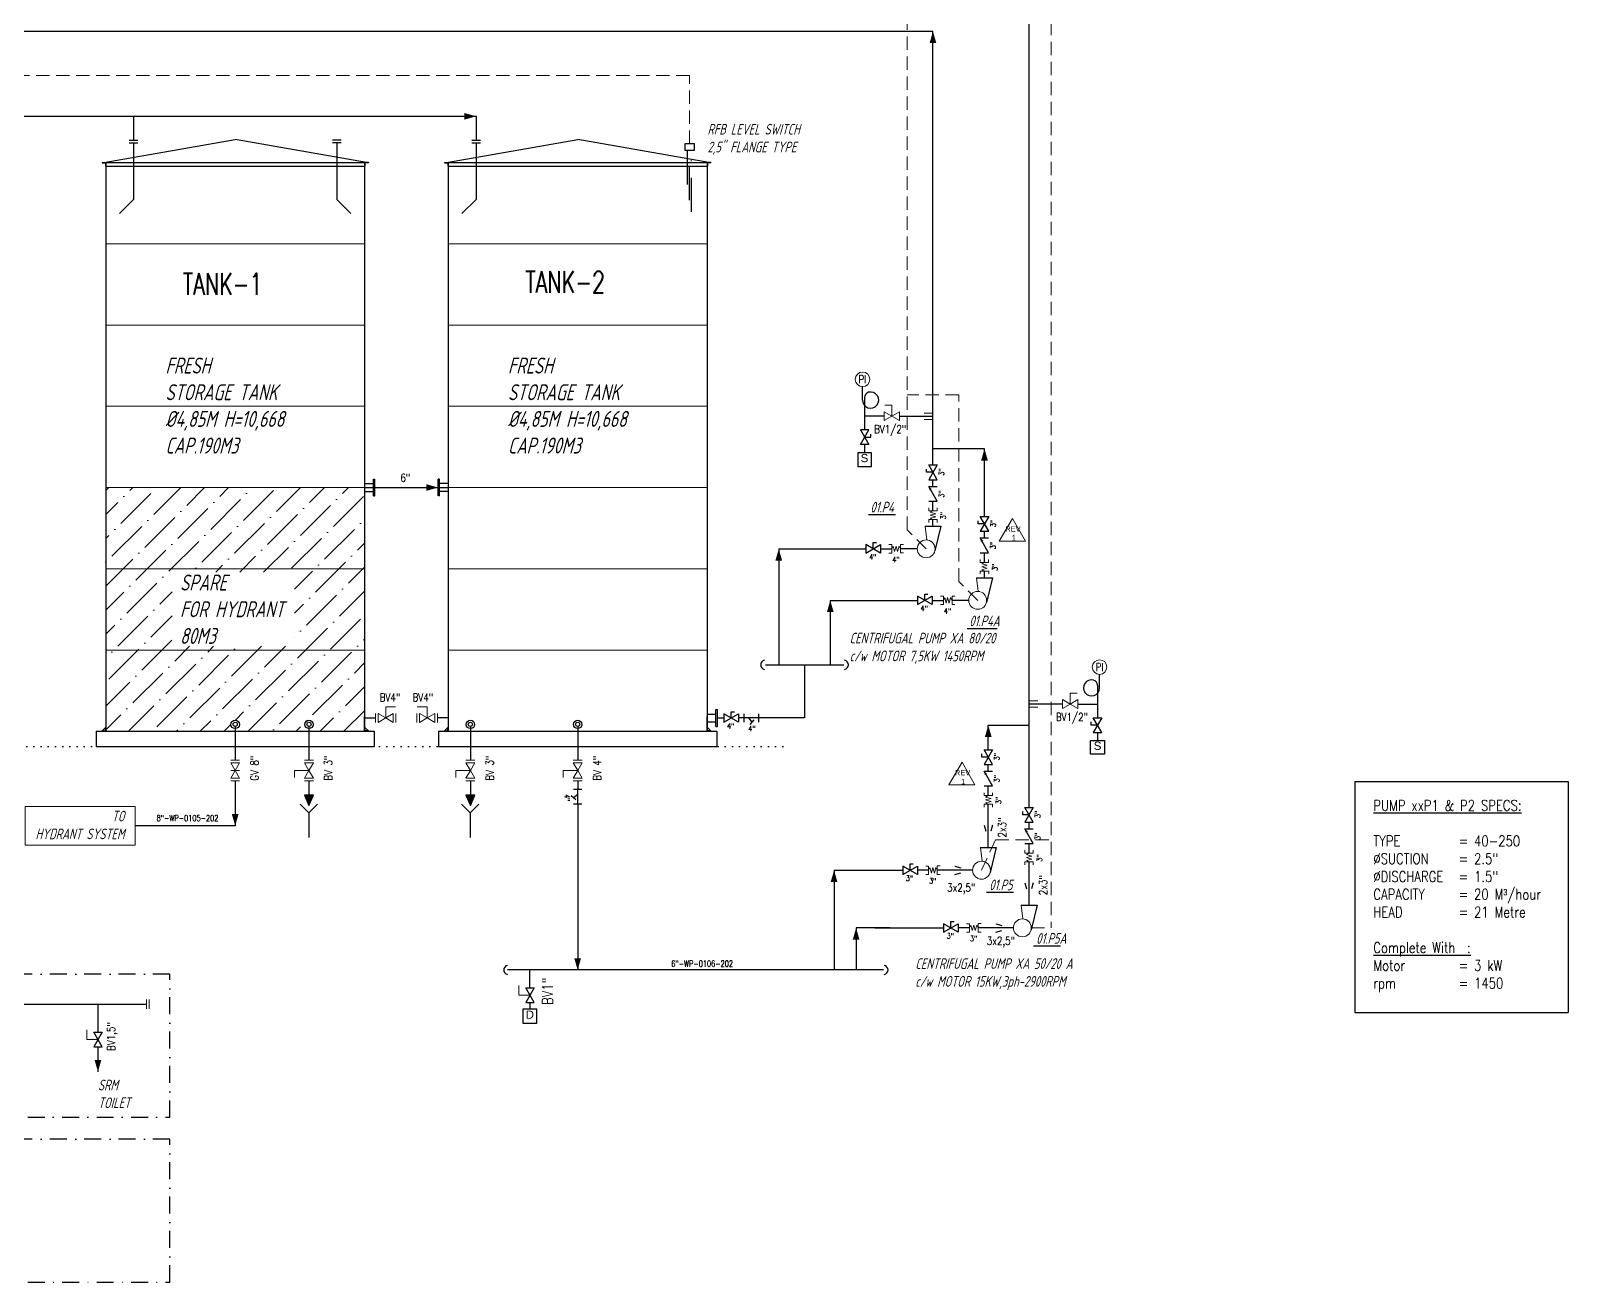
# Model space of a CAD drawing. Extents: x -29512 to 147477, y -5232 to 39709.
# Drawn here: x 137880.8 to 138169, y 8980.7 to 9215.4 of the extents above; entities that cross this region are included whole.
import ezdxf
from ezdxf.enums import TextEntityAlignment as Align

# ---------------------------------------------------------------- set-up
doc = ezdxf.new("R2010")
doc.units = 0
for name, pattern in [('DASHDOT', [25.4, 12.7, -6.35, 0, -6.35]), ('DOTTED', [0.25, 0, -0.25]), ('HIDDEN', [0.375, 0.25, -0.125])]:
    doc.linetypes.add(name, pattern=pattern)
doc.layers.get('0').update_dxf_attribs({"linetype": 'CONTINUOUS'})
for name, color, linetype, lineweight in [('DIMENSI', 20, 'CONTINUOUS', 9), ('FITTING', 7, 'CONTINUOUS', 13), ('TAG', 140, 'CONTINUOUS', 13)]:
    doc.layers.add(name, color=color, linetype=linetype, lineweight=lineweight)
for name, color, linetype in [('DIMENSION', 3, 'CONTINUOUS'), ('GREEN', 92, 'CONTINUOUS'), ('HATCH', 4, 'CONTINUOUS'), ('NUVOLA', 6, 'CONTINUOUS'), ('roller', 11, 'CONTINUOUS'), ('S', 7, 'CONTINUOUS')]:
    doc.layers.add(name, color=color, linetype=linetype)
doc.styles.add('A3', font='arial.ttf', dxfattribs={"height": 0.3})
doc.styles.add('C4', font='COMPLEX', dxfattribs={"height": 0.4})
doc.styles.add('Romans100', font='romans.shx', dxfattribs={"width": 0.8, "height": 200})
doc.styles.add('S', font='ITALIC', dxfattribs={"height": 6})
doc.styles.add('S25', font='SIMPLEX', dxfattribs={"width": 0.8, "height": 0.25})
doc.styles.add('S3S', font='SIMPLEX', dxfattribs={"width": 0.7, "height": 0.3})
doc.styles.add('STYLE4', font='isocp.shx', dxfattribs={"width": 0.8, "oblique": 15, "height": 2})

# ---------------------------------------------------------------- blocks, each defined once
blk = doc.blocks.new('PRESA', base_point=(1.75, 0.1))
for p, q in [((1.5, 0.1), (1.5, 0.6)), ((1.5, 0.6), (2, 0.6)), ((2, 0.6), (2, 0.1)), ((2, 0.1), (1.5, 0.1))]:
    blk.add_line(p, q)
at = {"style": 'S', "width": 1.2}
blk.add_attdef('1', text='', height=0.3, dxfattribs=at).set_placement((1.75, 0.2), align=Align.CENTER)

msp = doc.modelspace()

# ---------------------------------------------------------------- hatches: boundary and pattern name
at = {"layer": 'DIMENSION', "linetype": 'Continuous', "ltscale": 0.5}
h = msp.add_hatch(color=3, dxfattribs=at)
h.paths.add_polyline_path([(137932.9485, 9070.0995), (137933.7862, 9072.0803), (137932.9485, 9072.0803)])
h.paths.add_polyline_path([(137932.9485, 9072.0803), (137932.1108, 9072.0803), (137932.9485, 9070.0995)])
h = msp.add_hatch(color=3, dxfattribs=at)
h.paths.add_polyline_path([(137963.2025, 9070.0995), (137964.0402, 9072.0803), (137963.2025, 9072.0803)])
h.paths.add_polyline_path([(137963.2025, 9072.0803), (137962.3648, 9072.0803), (137963.2025, 9070.0995)])
at = {"layer": 'FITTING', "linetype": 'ByBlock', "lineweight": 9, "ltscale": 0.5}
h = msp.add_hatch(dxfattribs=at)
h.set_pattern_fill('ANSI36', color=252, style=0)
h.set_pattern_definition([(45, (-4357.436, 242.6713), (1.68379802, 6.17392608), [7.9375, -1.5875, 0, -1.5875])])
h.paths.add_polyline_path([(137943.3649, 9114.5116), (137943.3649, 9129.7516), (137894.8649, 9129.7516), (137894.8649, 9114.5116)])
h.paths.add_polyline_path([(137943.3649, 9099.2716), (137943.3649, 9114.5116), (137894.8649, 9114.5116), (137894.8649, 9099.2716)])
h.paths.add_polyline_path([(137943.3649, 9086.7922), (137943.3649, 9099.2716), (137894.8649, 9099.2716), (137894.8649, 9084.7459), (137894.8649, 9084.0316), (137943.3649, 9084.0316), (137943.3649, 9084.428), (137943.3649, 9084.6582), (137943.3649, 9084.7459), (137943.3649, 9085.778)])
h.paths.add_polyline_path([(137907.7139, 9099.6799), (137907.7139, 9113.8799), (137929.6174, 9113.8799), (137929.6174, 9099.6799)], flags=8)
h.paths.add_polyline_path([(137907.3083, 9100.0003), (137907.3083, 9113.8672), (137930.2321, 9113.8672), (137930.2321, 9100.0003)], flags=16)
h.paths.add_polyline_path([(137907.7139, 9099.6799), (137907.7139, 9113.8799), (137929.6174, 9113.8799), (137929.6174, 9099.6799)], flags=24)
h.paths.add_polyline_path([(137907.7139, 9099.6799), (137907.7139, 9113.8799), (137929.6174, 9113.8799), (137929.6174, 9099.6799)], flags=24)
h.paths.add_polyline_path([(137918.7212, 9085.3317, -1), (137919.5086, 9085.3317, -1)], flags=0)
h.paths.add_polyline_path([(137918.3281, 9085.3317, -1), (137919.9017, 9085.3317, -1)], flags=16)

# ---------------------------------------------------------------- linework, layer by layer
at = {"color": 7}
for p, q in [((137899.2439, 9194.8852), (137900.8925, 9194.8852)), ((137938.986, 9194.8852), (137937.3374, 9194.8852)), ((137963.4473, 9194.8852), (137965.0959, 9194.8852)), ((137899.2439, 9194.3906), (137900.8925, 9194.3906)), ((137938.986, 9194.3906), (137937.3374, 9194.3906)), ((137963.4473, 9194.3906), (137965.0959, 9194.3906))]:
    msp.add_line(p, q, dxfattribs=at)
at = {"color": 7, "lineweight": 20}
for p, q in [((138040.8938, 9145.1872), (138042.2247, 9145.1872)), ((138042.2247, 9143.1173), (138042.2247, 9145.1872)), ((138075.6434, 9089.1473), (138075.6434, 9091.2171)), ((138076.9744, 9091.2171), (138075.6434, 9091.2171)), ((137948.6628, 9088.6019), (137947.3319, 9088.6019)), ((137947.3319, 9086.532), (137947.3319, 9088.6019)), ((137949.1767, 9088.6019), (137947.3319, 9088.6019)), ((137953.2565, 9088.6019), (137955.1014, 9088.6019)), ((137953.7704, 9088.6019), (137955.1014, 9088.6019)), ((137955.1014, 9086.532), (137955.1014, 9088.6019)), ((137930.2177, 9075.362), (137930.2177, 9076.6929)), ((137932.9485, 9076.6929), (137930.2177, 9076.6929)), ((137963.2025, 9076.6929), (137960.4717, 9076.6929)), ((137960.4717, 9075.362), (137960.4717, 9076.6929)), ((137983.3184, 9076.6929), (137980.5875, 9076.6929)), ((137980.5875, 9075.362), (137980.5875, 9076.6929)), ((137972.2877, 9036.3861), (137972.2877, 9034.5413)), ((137972.2877, 9035.8722), (137972.2877, 9034.5413)), ((137974.3575, 9034.5413), (137972.2877, 9034.5413)), ((137891.3162, 9028.0616), (137891.3162, 9026.2168)), ((137891.3162, 9027.5477), (137891.3162, 9026.2168)), ((137893.386, 9026.2168), (137891.3162, 9026.2168))]:
    msp.add_line(p, q, dxfattribs=at)
for p, q in [((138037.8862, 9140.5577), (138036.3125, 9140.5577)), ((138036.3125, 9140.5577), (138037.8862, 9137.8038)), ((138036.3125, 9137.8038), (138037.8862, 9140.5577)), ((138038.2796, 9139.1808), (138038.2796, 9139.7709)), ((138037.8862, 9137.8038), (138036.3125, 9137.8038)), ((138037.0993, 9139.1808), (138038.2796, 9139.1808)), ((138049.132, 9133.9791), (138050.7056, 9133.9791)), ((138050.7056, 9133.9791), (138049.132, 9131.2253)), ((138050.7056, 9131.2253), (138049.132, 9133.9791)), ((138048.7386, 9132.6022), (138048.7386, 9133.1923)), ((138049.9188, 9132.6022), (138048.7386, 9132.6022)), ((138049.132, 9131.2253), (138050.7056, 9131.2253)), ((138058.3999, 9122.9409), (138058.3999, 9123.531)), ((138059.5801, 9122.9409), (138058.3999, 9122.9409)), ((138058.7933, 9124.3178), (138060.3669, 9124.3178)), ((138060.3669, 9124.3178), (138058.7933, 9121.5639)), ((138060.3669, 9121.5639), (138058.7933, 9124.3178)), ((138058.7933, 9121.5639), (138060.3669, 9121.5639)), ((138037.3528, 9119.0386), (138037.3528, 9117.465)), ((138040.1066, 9117.465), (138037.3528, 9119.0386)), ((138037.3528, 9117.465), (138040.1066, 9119.0386)), ((138038.7297, 9119.432), (138039.3198, 9119.432)), ((138038.7297, 9118.2518), (138038.7297, 9119.432)), ((138040.1066, 9119.0386), (138040.1066, 9117.465)), ((138047.0142, 9109.3773), (138047.0142, 9107.8036)), ((138049.768, 9107.8036), (138047.0142, 9109.3773)), ((138047.0142, 9107.8036), (138049.768, 9109.3773)), ((138048.3911, 9109.7707), (138048.9812, 9109.7707)), ((138048.3911, 9108.5904), (138048.3911, 9109.7707)), ((138049.768, 9109.3773), (138049.768, 9107.8036)), ((138010.7284, 9087.3188), (138010.7284, 9085.7452)), ((138013.4822, 9085.7452), (138010.7284, 9087.3188)), ((138010.7284, 9085.7452), (138013.4822, 9087.3188)), ((138012.1053, 9087.7122), (138012.6954, 9087.7122)), ((138012.1053, 9086.532), (138012.1053, 9087.7122)), ((138013.4822, 9087.3188), (138013.4822, 9085.7452)), ((138017.2103, 9086.532), (138014.4565, 9086.532)), ((138015.3695, 9086.5328), (138015.9913, 9085.754)), ((138016.3725, 9086.1791), (138015.61, 9085.329)), ((138079.5886, 9085.2108), (138079.5886, 9085.8009)), ((138080.7688, 9085.2108), (138079.5886, 9085.2108)), ((138079.982, 9086.5877), (138081.5556, 9086.5877)), ((138081.5556, 9086.5877), (138079.982, 9083.8338)), ((138081.5556, 9083.8338), (138079.982, 9086.5877)), ((138079.982, 9083.8338), (138081.5556, 9083.8338)), ((138059.1088, 9079.2088), (138059.1088, 9079.7989)), ((138060.289, 9079.2088), (138059.1088, 9079.2088)), ((138059.5022, 9080.5857), (138061.0758, 9080.5857)), ((138061.0758, 9080.5857), (138059.5022, 9077.8319)), ((138061.0758, 9077.8319), (138059.5022, 9080.5857)), ((138059.5022, 9077.8319), (138061.0758, 9077.8319)), ((137982.9654, 9071.1895), (137982.1153, 9071.9519)), ((137983.3191, 9072.1924), (137982.5404, 9071.5707)), ((137983.3184, 9070.3517), (137983.3184, 9073.1055)), ((138066.7691, 9068.3983), (138066.7691, 9068.9884)), ((138067.9493, 9068.3983), (138066.7691, 9068.3983)), ((138067.1625, 9069.7752), (138068.7362, 9069.7752)), ((138068.7362, 9069.7752), (138067.1625, 9067.0214)), ((138068.7362, 9067.0214), (138067.1625, 9069.7752)), ((138067.1625, 9067.0214), (138068.7362, 9067.0214)), ((138045.6208, 9059.1606), (138046.2109, 9059.1606)), ((138045.6208, 9057.9803), (138045.6208, 9059.1606)), ((138044.2439, 9058.7671), (138044.2439, 9057.1935)), ((138046.9977, 9057.1935), (138044.2439, 9058.7671)), ((138044.2439, 9057.1935), (138046.9977, 9058.7671)), ((138046.9977, 9058.7671), (138046.9977, 9057.1935)), ((138051.9043, 9047.9566), (138051.9043, 9046.383)), ((138054.6581, 9046.383), (138051.9043, 9047.9566)), ((138051.9043, 9046.383), (138054.6581, 9047.9566)), ((138053.2812, 9048.35), (138053.8713, 9048.35)), ((138053.2812, 9047.1698), (138053.2812, 9048.35)), ((138054.6581, 9047.9566), (138054.6581, 9046.383)), ((137975.1443, 9035.9182), (137973.5707, 9033.1644)), ((137975.1443, 9033.1644), (137973.5707, 9035.9182)), ((137973.5707, 9035.9182), (137975.1443, 9035.9182)), ((137973.5707, 9033.1644), (137975.1443, 9033.1644)), ((137894.1728, 9027.5937), (137892.5992, 9024.8399)), ((137894.1728, 9024.8399), (137892.5992, 9027.5937)), ((137892.5992, 9027.5937), (137894.1728, 9027.5937)), ((137892.5992, 9024.8399), (137894.1728, 9024.8399))]:
    msp.add_line(p, q)
at = {"color": 1, "lineweight": 20}
for p, q in [((138064.8409, 9123.9722), (138062.3479, 9119.718)), ((138064.8409, 9123.9722), (138067.2495, 9119.718)), ((138062.3479, 9119.718), (138067.2495, 9119.718)), ((138055.3932, 9078.2506), (138052.9002, 9073.9965)), ((138055.3932, 9078.2506), (138057.8019, 9073.9965)), ((138052.9002, 9073.9965), (138057.8019, 9073.9965))]:
    msp.add_line(p, q, dxfattribs=at)
for points in [[(138014.4565, 9087.3188), (138014.4565, 9085.7452)], [(138017.2103, 9087.3188), (138017.2103, 9085.7452)], [(137984.1052, 9073.1055), (137982.5316, 9073.1055)], [(137984.1052, 9070.3517), (137982.5316, 9070.3517)]]:
    msp.add_lwpolyline(points)
at = {"color": 7, "lineweight": 20}
for centre in [(138036.7175, 9150.0417), (138081.1507, 9096.0717)]:
    msp.add_circle(centre, 1.3668, dxfattribs=at)
for centre, radius in [((137919.1149, 9085.3317), 0.7868), ((137919.1149, 9085.3317), 0.3937), ((137932.9485, 9085.3317), 0.7868), ((137932.9485, 9085.3317), 0.3937), ((137963.2025, 9085.3317), 0.7868), ((137963.2025, 9085.3317), 0.3937), ((137983.3184, 9085.3317), 0.7868), ((137983.3184, 9085.3317), 0.3937)]:
    msp.add_circle(centre, radius)
at = {"layer": 'DIMENSI', "color": 7}
for p, q in [((138048.441, 9122.4906), (138048.7499, 9119.9261)), ((138058.1024, 9112.8292), (138058.4113, 9110.2648)), ((138058.8112, 9062.2197), (138059.1201, 9059.6552)), ((138066.4716, 9051.4092), (138066.7805, 9048.8447))]:
    msp.add_line(p, q, dxfattribs=at)
for centre in [(138048.6496, 9118.2512), (138058.311, 9108.5898), (138059.0198, 9057.9803), (138066.6802, 9047.1698)]:
    msp.add_circle(centre, 1.6779, dxfattribs=at)
at = {"layer": 'DIMENSION', "color": 3, "linetype": 'Continuous', "ltscale": 0.5}
for p, q in [((138067.9493, 9069.7752), (138067.9493, 9329.9795)), ((137751.4371, 9215.308), (138049.9188, 9215.308)), ((138049.9188, 9133.9791), (138049.9188, 9215.308)), ((137845.878, 9199.3679), (137964.2716, 9199.3679)), ((137900.0682, 9199.3679), (137900.0682, 9194.8852)), ((137964.2716, 9199.3679), (137964.2716, 9194.8852)), ((137900.0682, 9194.3906), (137900.0682, 9183.7899)), ((137938.1617, 9194.3906), (137938.1617, 9183.7899)), ((137964.2716, 9194.3906), (137964.2716, 9183.7899)), ((137900.0682, 9183.7899), (137897.4147, 9181.1364)), ((137938.1617, 9183.7899), (137940.8151, 9181.1364)), ((137964.2716, 9183.7899), (137961.6181, 9181.1364)), ((138059.5801, 9137.0224), (138049.9188, 9137.0224)), ((138059.5801, 9124.3178), (138059.5801, 9137.0224)), ((138049.9188, 9129.9493), (138049.9188, 9131.2253)), ((137943.3649, 9129.7516), (137959.0684, 9129.7516)), ((138049.9188, 9125.3833), (138049.9188, 9127.1955)), ((138049.9188, 9122.4906), (138049.9188, 9123.7568)), ((138059.5801, 9120.2879), (138059.5801, 9121.5639)), ((138021.0132, 9118.2512), (138037.3528, 9118.2518)), ((138021.0132, 9118.2512), (138021.0132, 9096.512)), ((138040.1066, 9118.2518), (138042.2139, 9118.2518)), ((138046.9717, 9118.2512), (138043.8404, 9118.2512)), ((138059.5801, 9115.722), (138059.5801, 9117.5341)), ((138059.5801, 9112.8292), (138059.5801, 9114.0955)), ((138030.6745, 9108.5898), (138047.0142, 9108.5907)), ((138030.6745, 9108.5898), (138030.6745, 9096.512)), ((138049.768, 9108.5904), (138051.8753, 9108.5904)), ((138056.6331, 9108.5898), (138053.5018, 9108.5898)), ((138018.502, 9096.512), (138033.1857, 9096.512)), ((138025.8438, 9096.512), (138025.8438, 9086.532)), ((137919.1149, 9085.0316), (137919.1149, 9078.6152)), ((137932.9485, 9085.0316), (137932.9485, 9078.6152)), ((137943.3649, 9086.532), (137945.4096, 9086.532)), ((137959.0684, 9086.532), (137957.0237, 9086.532)), ((137963.2025, 9085.0316), (137963.2025, 9078.6152)), ((137983.3184, 9085.0316), (137983.3184, 9078.6152)), ((138009.5, 9086.532), (138010.7284, 9086.532)), ((138014.4565, 9086.532), (138013.4822, 9086.532)), ((138025.8438, 9086.532), (138017.2103, 9086.532)), ((138060.289, 9080.5857), (138060.289, 9085.1704)), ((138060.289, 9085.1704), (138067.9493, 9085.1704)), ((138060.289, 9076.5559), (138060.289, 9077.8319)), ((138060.289, 9076.5559), (138060.289, 9077.2529)), ((137919.1149, 9074.7705), (137919.1149, 9066.3154)), ((137932.9485, 9074.7705), (137932.9485, 9072.0803)), ((137963.2025, 9074.7705), (137963.2025, 9072.0803)), ((137983.3184, 9074.7705), (137983.3184, 9073.1055)), ((138060.289, 9073.0964), (138060.289, 9073.8021)), ((138060.289, 9071.9899), (138060.289, 9073.8021)), ((137932.9248, 9068.7683), (137932.9248, 9064.1252)), ((137963.1788, 9068.7683), (137963.1788, 9064.1252)), ((137983.3184, 9070.3517), (137983.3184, 9039.2739)), ((138060.289, 9062.2197), (138060.289, 9070.3634)), ((137919.1149, 9066.3154), (137900.3621, 9066.3154)), ((138067.9493, 9065.7454), (138067.9493, 9067.0214)), ((138067.9493, 9065.7454), (138067.9493, 9066.4424)), ((138067.9493, 9062.2859), (138067.9493, 9062.9916)), ((138067.9493, 9061.1794), (138067.9493, 9062.9916)), ((138067.9493, 9051.4092), (138067.9493, 9059.5529)), ((138031.3834, 9057.9803), (138044.2439, 9057.9803)), ((138031.3834, 9057.9803), (138031.3834, 9039.2739)), ((138049.105, 9057.9803), (138046.9977, 9057.9803)), ((138057.3419, 9057.9803), (138050.7315, 9057.9803)), ((138041.8761, 9047.1698), (138035.5151, 9047.1698)), ((138035.5151, 9047.1698), (138035.5151, 9039.2739)), ((138039.0437, 9047.1698), (138051.9043, 9047.1698)), ((138056.7654, 9047.1698), (138054.6581, 9047.1698)), ((138065.0023, 9047.1698), (138058.3919, 9047.1698)), ((138040.6239, 9039.2739), (137970.1569, 9039.2739)), ((137974.3575, 9035.9182), (137974.3575, 9039.2739)), ((137974.3575, 9033.1644), (137974.3575, 9031.8962)), ((137808.4118, 9032.8425), (137902.4535, 9032.8425)), ((137893.386, 9032.8425), (137893.386, 9027.5937)), ((137893.386, 9024.8399), (137893.386, 9020.1683))]:
    msp.add_line(p, q, dxfattribs=at)
at = {"layer": 'DIMENSION', "color": 4, "linetype": 'HIDDEN', "lineweight": 13, "ltscale": 10}
for p, q in [((138072.0799, 9325.8136), (138072.0799, 9047.1698)), ((138045.0949, 9121.8059), (138045.0949, 9221.9376)), ((138004.3002, 9207.0422), (137830.5065, 9207.0422)), ((138004.3002, 9194.1859), (138004.3002, 9207.0422)), ((138054.7563, 9147.1052), (138045.0949, 9147.1052)), ((138054.7563, 9112.1445), (138054.7563, 9147.1052)), ((138048.6496, 9118.2512), (138045.0949, 9121.8059)), ((138058.311, 9108.5898), (138054.7563, 9112.1445)), ((138059.0198, 9057.9803), (138061.6347, 9063.7085)), ((138061.6347, 9063.7085), (138072.0799, 9063.7085)), ((138068.3581, 9047.1698), (138072.0799, 9047.1698))]:
    msp.add_line(p, q, dxfattribs=at)
at = {"layer": 'DIMENSION', "color": 3, "lineweight": 25}
for p, q in [((137894.5078, 9190.7116), (137919.1149, 9195.0505)), ((137943.7221, 9190.7116), (137919.1149, 9195.0505)), ((137958.7112, 9190.7116), (137983.3184, 9195.0505)), ((138007.9255, 9190.7116), (137983.3184, 9195.0505)), ((137894.8649, 9190.7116), (137943.3649, 9190.7116)), ((137894.8649, 9190.7116), (137894.8649, 9084.0316)), ((137943.3649, 9190.7116), (137943.3649, 9084.0316)), ((137959.0684, 9190.7116), (137959.0684, 9084.0316)), ((137959.0684, 9190.7116), (138007.5684, 9190.7116)), ((138007.5684, 9190.7116), (138007.5684, 9084.0316))]:
    msp.add_line(p, q, dxfattribs=at)
at = {"layer": 'DIMENSION', "color": 4, "linetype": 'DASHDOT', "ltscale": 0.5}
for p, q in [((138003.9265, 9186.5611), (138003.9265, 9193.0319)), ((138004.3002, 9183.6445), (138004.3002, 9193.0319)), ((138004.6739, 9181.4548), (138004.6739, 9193.0319))]:
    msp.add_line(p, q, dxfattribs=at)
at = {"layer": 'DIMENSION', "color": 0, "lineweight": 25}
for p, q in [((137894.1506, 9190.7116), (137894.1506, 9190.6401)), ((137894.1506, 9190.7116), (137894.8649, 9190.7116)), ((137894.1506, 9190.6401), (137894.7935, 9190.6401)), ((137894.7935, 9190.6401), (137894.7935, 9189.9973)), ((137894.7935, 9189.9973), (137894.8649, 9189.9973)), ((137894.8649, 9190.7116), (137894.8649, 9189.9973)), ((137894.8649, 9189.9973), (137943.3649, 9189.9973)), ((137944.0792, 9190.7116), (137943.3649, 9190.7116)), ((137943.3649, 9190.7116), (137943.3649, 9189.9973)), ((137943.4363, 9189.9973), (137943.3649, 9189.9973)), ((137943.4363, 9190.6401), (137943.4363, 9189.9973)), ((137944.0792, 9190.6401), (137943.4363, 9190.6401)), ((137944.0792, 9190.7116), (137944.0792, 9190.6401)), ((137958.3541, 9190.7116), (137959.0684, 9190.7116)), ((137958.3541, 9190.7116), (137958.3541, 9190.6401)), ((137958.3541, 9190.6401), (137958.9969, 9190.6401)), ((137958.9969, 9190.6401), (137958.9969, 9189.9973)), ((137958.9969, 9189.9973), (137959.0684, 9189.9973)), ((137959.0684, 9190.7116), (137959.0684, 9189.9973)), ((137959.0684, 9189.9973), (138007.5684, 9189.9973)), ((138007.5684, 9190.7116), (138007.5684, 9189.9973)), ((138008.2827, 9190.7116), (138007.5684, 9190.7116)), ((138007.6398, 9189.9973), (138007.5684, 9189.9973)), ((138008.2827, 9190.6401), (138007.6398, 9190.6401)), ((138007.6398, 9190.6401), (138007.6398, 9189.9973)), ((138008.2827, 9190.7116), (138008.2827, 9190.6401)), ((137894.1506, 9084.103), (137894.7935, 9084.7459)), ((137894.1506, 9084.0316), (137894.1506, 9084.103)), ((137894.1506, 9084.103), (137894.7935, 9084.103)), ((137894.1506, 9084.0316), (137894.8649, 9084.0316)), ((137894.7935, 9084.7459), (137894.8649, 9084.7459)), ((137894.7935, 9084.103), (137894.7935, 9084.7459)), ((137894.8649, 9084.0316), (137894.8649, 9084.7459)), ((137943.4363, 9084.7459), (137943.3649, 9084.7459)), ((137943.4363, 9084.7459), (137943.3649, 9084.7459)), ((137943.3649, 9084.0316), (137943.3649, 9084.7459)), ((137944.0792, 9084.0316), (137943.3649, 9084.0316)), ((137943.4363, 9084.7459), (137944.0792, 9084.103)), ((137943.4363, 9084.103), (137943.4363, 9084.7459)), ((137944.0792, 9084.103), (137943.4363, 9084.103)), ((137944.0792, 9084.0316), (137944.0792, 9084.103)), ((137958.3541, 9084.103), (137958.9969, 9084.7459)), ((137958.3541, 9084.103), (137958.9969, 9084.103)), ((137958.3541, 9084.0316), (137958.3541, 9084.103)), ((137958.3541, 9084.0316), (137959.0684, 9084.0316)), ((137958.9969, 9084.103), (137958.9969, 9084.7459)), ((137958.9969, 9084.7459), (137959.0684, 9084.7459)), ((137959.0684, 9084.0316), (137959.0684, 9084.7459)), ((138007.5684, 9084.0316), (138007.5684, 9084.7459)), ((138007.6398, 9084.7459), (138007.5684, 9084.7459)), ((138007.6398, 9084.7459), (138007.5684, 9084.7459)), ((138008.2827, 9084.0316), (138007.5684, 9084.0316)), ((138007.6398, 9084.103), (138007.6398, 9084.7459)), ((138007.6398, 9084.7459), (138008.2827, 9084.103)), ((138008.2827, 9084.103), (138007.6398, 9084.103)), ((138008.2827, 9084.0316), (138008.2827, 9084.103))]:
    msp.add_line(p, q, dxfattribs=at)
at = {"layer": 'DIMENSION', "color": 8, "lineweight": 0}
for p, q in [((137894.8649, 9175.4716), (137943.3649, 9175.4716)), ((137959.0684, 9175.4716), (138007.5684, 9175.4716)), ((137894.8649, 9160.2316), (137943.3649, 9160.2316)), ((137894.8649, 9160.2316), (137943.3649, 9160.2316)), ((137959.0684, 9160.2316), (138007.5684, 9160.2316)), ((137959.0684, 9160.2316), (138007.5684, 9160.2316)), ((137894.8649, 9144.9916), (137943.3649, 9144.9916)), ((137959.0684, 9144.9916), (138007.5684, 9144.9916)), ((137894.8649, 9129.7516), (137943.3649, 9129.7516)), ((137959.0684, 9129.7516), (138007.5684, 9129.7516)), ((137894.8649, 9114.5116), (137943.3649, 9114.5116)), ((137959.0684, 9114.5116), (138007.5684, 9114.5116)), ((137894.8649, 9099.2716), (137943.3649, 9099.2716)), ((137959.0684, 9099.2716), (138007.5684, 9099.2716))]:
    msp.add_line(p, q, dxfattribs=at)
at = {"layer": 'DIMENSION', "color": 0, "linetype": 'ByBlock', "ltscale": 0.5}
for p, q in [((138037.0993, 9143.1173), (138037.0993, 9140.5577)), ((138037.0993, 9137.8038), (138037.0993, 9136.2823)), ((138080.7688, 9089.1473), (138080.7688, 9086.5877)), ((138080.7688, 9083.8338), (138080.7688, 9082.3123)), ((138129.0347, 9074.6416), (138169.0153, 9074.6416)), ((138129.0347, 9074.6416), (138129.0347, 9031.3173)), ((138169.0153, 9074.6416), (138169.0153, 9031.3173)), ((138129.0347, 9031.3173), (138169.0153, 9031.3173))]:
    msp.add_line(p, q, dxfattribs=at)
at = {"layer": 'DIMENSION', "color": 7, "lineweight": 25}
for p, q in [((137945.0301, 9128.178), (137945.0301, 9131.3252)), ((137945.0301, 9131.3252), (137945.2965, 9131.3252)), ((137945.2965, 9128.178), (137945.2965, 9131.3252)), ((137957.4032, 9131.3252), (137957.1367, 9131.3252)), ((137957.1367, 9128.178), (137957.1367, 9131.3252)), ((137957.4032, 9128.178), (137957.4032, 9131.3252)), ((137945.0301, 9128.178), (137945.2965, 9128.178)), ((137957.4032, 9128.178), (137957.1367, 9128.178)), ((138009.2336, 9088.1057), (138009.5, 9088.1057)), ((138009.2336, 9084.9584), (138009.2336, 9088.1057)), ((138009.5, 9084.9584), (138009.5, 9088.1057)), ((137943.3649, 9084.6582), (137943.3649, 9086.7922)), ((138007.5684, 9084.6582), (138007.5684, 9086.7922)), ((138009.2336, 9084.9584), (138009.5, 9084.9584))]:
    msp.add_line(p, q, dxfattribs=at)
at = {"layer": 'DIMENSION', "color": 7, "linetype": 'ByBlock', "lineweight": 25, "ltscale": 5}
for p, q in [((137943.3649, 9130.4926), (137945.0301, 9130.4926)), ((137943.3649, 9129.0106), (137945.0301, 9129.0106)), ((137959.0684, 9130.4926), (137957.4032, 9130.4926)), ((137959.0684, 9129.0106), (137957.4032, 9129.0106)), ((138007.5684, 9087.2731), (138009.2336, 9087.2731)), ((138007.5684, 9085.791), (138009.2336, 9085.791))]:
    msp.add_line(p, q, dxfattribs=at)
at = {"layer": 'DIMENSION', "color": 1}
for p, q in [((138037.8189, 9124.6827), (138042.8781, 9124.6827)), ((138056.3635, 9103.3351), (138061.9426, 9103.3351)), ((138059.9773, 9053.8481), (138065.0365, 9053.8481)), ((138068.7782, 9043.7963), (138073.8374, 9043.7963))]:
    msp.add_line(p, q, dxfattribs=at)
at = {"layer": 'DIMENSION', "color": 7}
for p, q in [((138048.441, 9122.4906), (138051.3965, 9122.4906)), ((138051.3965, 9122.4906), (138050.2809, 9117.8583)), ((138058.1024, 9112.8292), (138061.0579, 9112.8292)), ((138061.0579, 9112.8292), (138059.9423, 9108.197)), ((137893.0435, 9084.0316), (137893.0435, 9081.1744)), ((137893.0435, 9084.0316), (137945.1863, 9084.0316)), ((137945.1863, 9084.0316), (137945.1863, 9081.1744)), ((137957.2469, 9084.0316), (138009.3898, 9084.0316)), ((137957.2469, 9084.0316), (137957.2469, 9081.1744)), ((138009.3898, 9084.0316), (138009.3898, 9081.1744)), ((137893.0435, 9081.1744), (137945.1863, 9081.1744)), ((137957.2469, 9081.1744), (138009.3898, 9081.1744)), ((138058.8112, 9062.2197), (138061.7667, 9062.2197)), ((138061.7667, 9062.2197), (138060.6511, 9057.5875)), ((138066.4716, 9051.4092), (138069.4271, 9051.4092)), ((138069.4271, 9051.4092), (138068.3115, 9046.777))]:
    msp.add_line(p, q, dxfattribs=at)
at = {"layer": 'DIMENSION', "color": 32, "lineweight": 25}
for p, q in [((137943.3649, 9084.428), (137943.3649, 9085.778)), ((138007.5684, 9084.428), (138007.5684, 9085.778))]:
    msp.add_line(p, q, dxfattribs=at)
at = {"layer": 'DIMENSION', "color": 4}
msp.add_lwpolyline([(138003.3855, 9193.0319), (138005.2149, 9193.0319), (138005.2149, 9194.1859), (138003.3855, 9194.1859)], close=True, dxfattribs=at)
at = {"layer": 'DIMENSION', "color": 3, "linetype": 'Continuous', "ltscale": 0.5, "flags": 128}
for points in [[(137932.1108, 9072.0803), (137932.9485, 9070.0995), (137933.7862, 9072.0803), (137932.9485, 9072.0803)], [(137962.3648, 9072.0803), (137963.2025, 9070.0995), (137964.0402, 9072.0803), (137963.2025, 9072.0803)]]:
    msp.add_lwpolyline(points, close=True, dxfattribs=at)
for points in [[(137931.3162, 9070.3768), (137932.9248, 9068.7683), (137934.5333, 9070.3768)], [(137961.5703, 9070.3768), (137963.1788, 9068.7683), (137964.7873, 9070.3768)]]:
    msp.add_lwpolyline(points, dxfattribs=at)
at = {"layer": 'DIMENSION', "color": 3, "linetype": 'Continuous', "ltscale": 0.5}
for centre, start, end in [((138018.502, 9096.512), 100.561274, 259.438726), ((138033.1857, 9096.512), 280.561274, 79.438726), ((137970.3167, 9039.2739), 100.561274, 259.438726), ((138040.6239, 9039.2739), 280.561274, 79.438726)]:
    msp.add_arc(centre, 0.8722, start, end, dxfattribs=at)
for points in [[(138049.9188, 9215.308), (138049.2893, 9213.1049), (138050.5482, 9213.1049)], [(137964.2716, 9199.3679), (137962.0686, 9199.9973), (137962.0686, 9198.7384)], [(138059.5801, 9137.0224), (138058.9507, 9134.8193), (138060.2096, 9134.8193)], [(137957.1367, 9129.7516), (137954.9337, 9130.381), (137954.9337, 9129.1221)], [(138021.0132, 9118.2512), (138020.3837, 9116.0482), (138021.6426, 9116.0482)], [(138030.6745, 9108.5898), (138030.0451, 9106.3868), (138031.304, 9106.3868)], [(138060.289, 9085.1704), (138059.6595, 9082.9673), (138060.9184, 9082.9673)], [(137919.1149, 9066.3154), (137919.7444, 9068.5185), (137918.4855, 9068.5185)], [(138031.3834, 9057.9803), (138030.7539, 9055.7773), (138032.0128, 9055.7773)], [(138035.5151, 9047.1698), (138034.8856, 9044.9668), (138036.1445, 9044.9668)], [(137983.3184, 9039.2739), (137983.9478, 9041.477), (137982.6889, 9041.477)], [(137893.386, 9020.1683), (137894.0154, 9022.3714), (137892.7566, 9022.3714)]]:
    msp.add_solid(points, dxfattribs=at)
at = {"layer": 'FITTING', "lineweight": 20}
for p, q in [((138049.9188, 9143.7095), (138048.2702, 9143.7095)), ((138049.9188, 9143.7095), (138048.2702, 9143.7095)), ((138049.9188, 9142.5251), (138048.2702, 9142.5251)), ((138049.9188, 9142.5251), (138048.2702, 9142.5251)), ((138067.9493, 9089.7395), (138069.5979, 9089.7395)), ((138067.9493, 9089.7395), (138069.5979, 9089.7395)), ((138067.9493, 9088.5551), (138069.5979, 9088.5551)), ((138067.9493, 9088.5551), (138069.5979, 9088.5551)), ((137945.4096, 9085.7077), (137945.4096, 9087.3563)), ((137949.2543, 9085.7077), (137949.2543, 9087.3563)), ((137953.179, 9085.7077), (137953.179, 9087.3563)), ((137957.0237, 9085.7077), (137957.0237, 9087.3563)), ((137918.2906, 9078.6152), (137919.9392, 9078.6152)), ((137918.2906, 9076.6929), (137919.9392, 9076.6929)), ((137932.1242, 9078.6152), (137933.7728, 9078.6152)), ((137962.3782, 9078.6152), (137964.0268, 9078.6152)), ((137982.4941, 9078.6152), (137984.1427, 9078.6152)), ((137918.2906, 9074.7705), (137919.9392, 9074.7705)), ((137932.1242, 9074.7705), (137933.7728, 9074.7705)), ((137962.3782, 9074.7705), (137964.0268, 9074.7705)), ((137982.4941, 9074.7705), (137984.1427, 9074.7705))]:
    msp.add_line(p, q, dxfattribs=at)
at = {"layer": 'FITTING'}
for p, q in [((137902.4864, 9033.7158), (137902.4864, 9032.001)), ((137903.001, 9033.7158), (137903.001, 9032.001))]:
    msp.add_line(p, q, dxfattribs=at)
at = {"layer": 'FITTING', "lineweight": 20}
for points in [[(138042.2247, 9143.1173), (138040.7969, 9142.293), (138040.7969, 9143.9416)], [(138042.2247, 9143.1173), (138043.6524, 9142.293), (138043.6524, 9143.9416)], [(138075.6434, 9089.1473), (138074.2157, 9088.323), (138074.2157, 9089.9716)], [(138075.6434, 9089.1473), (138077.0712, 9088.323), (138077.0712, 9089.9716)], [(137947.3319, 9086.532), (137945.9042, 9085.7077), (137945.9042, 9087.3563)], [(137947.3319, 9086.532), (137948.7597, 9085.7077), (137948.7597, 9087.3563)], [(137955.1014, 9086.532), (137953.6736, 9085.7077), (137953.6736, 9087.3563)], [(137955.1014, 9086.532), (137956.5291, 9085.7077), (137956.5291, 9087.3563)], [(137919.1149, 9076.6929), (137918.2906, 9078.1206), (137919.9392, 9078.1206)], [(137919.1149, 9076.6929), (137918.2906, 9075.2652), (137919.9392, 9075.2652)], [(137932.9485, 9076.6929), (137932.1242, 9078.1206), (137933.7728, 9078.1206)], [(137932.9485, 9076.6929), (137932.1242, 9075.2652), (137933.7728, 9075.2652)], [(137963.2025, 9076.6929), (137962.3782, 9078.1206), (137964.0268, 9078.1206)], [(137963.2025, 9076.6929), (137962.3782, 9075.2652), (137964.0268, 9075.2652)], [(137983.3184, 9076.6929), (137982.4941, 9078.1206), (137984.1427, 9078.1206)], [(137983.3184, 9076.6929), (137982.4941, 9075.2652), (137984.1427, 9075.2652)]]:
    msp.add_lwpolyline(points, close=True, dxfattribs=at)
at = {"layer": 'FITTING', "linetype": 'ByBlock', "ltscale": 0.5}
msp.add_lwpolyline([(137900.3621, 9069.9383), (137900.3621, 9062.6925), (137879.7394, 9062.6925), (137879.7394, 9069.9383)], close=True, dxfattribs=at)
at = {"layer": 'FITTING', "color": 6, "linetype": 'DASHDOT', "lineweight": 30, "ltscale": 0.25}
for points in [[(137822.204, 9038.5103), (137822.204, 9011.644), (137906.8792, 9011.644), (137906.8792, 9038.5103)], [(137822.204, 9007.5781), (137822.204, 8980.7118), (137906.8792, 8980.7118), (137906.8792, 9007.5781)]]:
    msp.add_lwpolyline(points, close=True, dxfattribs=at)
at = {"layer": 'GREEN', "lineweight": 15}
for points in [[(138049.1229, 9125.9194), (138049.1229, 9125.3833), (138050.6965, 9125.3833), (138050.6965, 9125.9194)], [(138050.7056, 9123.2207), (138050.7056, 9123.7568), (138049.132, 9123.7568), (138049.132, 9123.2207)], [(138041.6778, 9117.465), (138042.2139, 9117.465), (138042.2139, 9119.0386), (138041.6778, 9119.0386)], [(138044.3765, 9119.0477), (138043.8404, 9119.0477), (138043.8404, 9117.4741), (138044.3765, 9117.4741)], [(138058.7842, 9116.2581), (138058.7842, 9115.722), (138060.3579, 9115.722), (138060.3579, 9116.2581)], [(138060.3669, 9113.5594), (138060.3669, 9114.0955), (138058.7933, 9114.0955), (138058.7933, 9113.5594)], [(138051.3392, 9107.8036), (138051.8753, 9107.8036), (138051.8753, 9109.3773), (138051.3392, 9109.3773)], [(138054.0379, 9109.3863), (138053.5018, 9109.3863), (138053.5018, 9107.8127), (138054.0379, 9107.8127)], [(138059.4931, 9072.526), (138059.4931, 9071.9899), (138061.0667, 9071.9899), (138061.0667, 9072.526)], [(138061.0758, 9069.8273), (138061.0758, 9070.3634), (138059.5022, 9070.3634), (138059.5022, 9069.8273)], [(138067.1534, 9061.7155), (138067.1534, 9061.1794), (138068.7271, 9061.1794), (138068.7271, 9061.7155)], [(138068.7362, 9059.0168), (138068.7362, 9059.5529), (138067.1625, 9059.5529), (138067.1625, 9059.0168)], [(138048.5689, 9057.1935), (138049.105, 9057.1935), (138049.105, 9058.7671), (138048.5689, 9058.7671)], [(138051.2676, 9058.7762), (138050.7315, 9058.7762), (138050.7315, 9057.2026), (138051.2676, 9057.2026)], [(138056.2293, 9046.383), (138056.7654, 9046.383), (138056.7654, 9047.9566), (138056.2293, 9047.9566)], [(138058.928, 9047.9657), (138058.3919, 9047.9657), (138058.3919, 9046.3921), (138058.928, 9046.3921)]]:
    msp.add_lwpolyline(points, dxfattribs=at)
at = {"layer": 'HATCH', "color": 7}
for p, q in [((138036.7175, 9146.1418), (138036.7175, 9148.6749)), ((138037.0993, 9146.6381), (138037.0993, 9143.1173)), ((138040.7969, 9143.1173), (138037.0993, 9143.1173)), ((138043.6524, 9143.1173), (138049.9188, 9143.1173)), ((138043.6524, 9143.1173), (138049.9188, 9143.1173)), ((138081.1507, 9092.1718), (138081.1507, 9094.7049)), ((138080.7688, 9092.6681), (138080.7688, 9089.1473)), ((138074.2157, 9089.1473), (138067.9493, 9089.1473)), ((138074.2157, 9089.1473), (138067.9493, 9089.1473)), ((138077.0712, 9089.1473), (138080.7688, 9089.1473))]:
    msp.add_line(p, q, dxfattribs=at)
at = {"layer": 'HATCH', "color": 7, "linetype": 'DOTTED', "ltscale": 5}
msp.add_line((138021.7771, 9081.1744), (137692.5757, 9081.1744), dxfattribs=at)
at = {"layer": 'HATCH', "color": 7}
for centre, radius, start, end in [((138038.2309, 9146.1418), 1.5135, 180, 104.84939), ((138038.0993, 9146.6381), 1, 104.84939, 180), ((138079.6372, 9092.1718), 1.5135, 75.15061, 0), ((138079.7688, 9092.6681), 1, 0, 75.15061)]:
    msp.add_arc(centre, radius, start, end, dxfattribs=at)
at = {"layer": 'roller', "color": 0, "linetype": 'ByBlock', "lineweight": 15}
for points in [[(138049.9188, 9123.7568), (138049.3995, 9124.002), (138050.438, 9124.2782), (138049.3995, 9124.5544), (138050.438, 9124.8306), (138049.3995, 9125.1068), (138049.9188, 9125.383)], [(138042.2139, 9118.2518), (138042.4591, 9118.7711), (138042.7353, 9117.7326), (138043.0115, 9118.7711), (138043.2877, 9117.7326), (138043.5639, 9118.7711), (138043.8401, 9118.2518)], [(138059.5801, 9114.0955), (138059.0609, 9114.3407), (138060.0994, 9114.6169), (138059.0609, 9114.8931), (138060.0994, 9115.1693), (138059.0609, 9115.4454), (138059.5801, 9115.7216)], [(138051.8753, 9108.5904), (138052.1205, 9109.1097), (138052.3967, 9108.0712), (138052.6729, 9109.1097), (138052.9491, 9108.0712), (138053.2253, 9109.1097), (138053.5015, 9108.5904)], [(138060.289, 9070.3634), (138059.7697, 9070.6086), (138060.8082, 9070.8848), (138059.7697, 9071.161), (138060.8082, 9071.4372), (138059.7697, 9071.7134), (138060.289, 9071.9896)], [(138067.9493, 9059.5529), (138067.4301, 9059.7981), (138068.4686, 9060.0743), (138067.4301, 9060.3505), (138068.4686, 9060.6267), (138067.4301, 9060.9029), (138067.9493, 9061.1791)], [(138049.105, 9057.9803), (138049.3502, 9058.4996), (138049.6264, 9057.4611), (138049.9026, 9058.4996), (138050.1788, 9057.4611), (138050.455, 9058.4996), (138050.7312, 9057.9803)], [(138056.7654, 9047.1698), (138057.0106, 9047.6891), (138057.2868, 9046.6506), (138057.563, 9047.6891), (138057.8392, 9046.6506), (138058.1154, 9047.6891), (138058.3916, 9047.1698)]]:
    msp.add_lwpolyline(points, dxfattribs=at)
at = {"layer": 'S'}
for p, q in [((138050.6978, 9127.1955), (138049.1242, 9129.9493)), ((138049.1242, 9129.9493), (138050.6978, 9129.9493)), ((138049.1242, 9127.1955), (138050.6978, 9127.1955)), ((138060.3592, 9117.5341), (138058.7856, 9120.2879)), ((138058.7856, 9120.2879), (138060.3592, 9120.2879)), ((138058.7856, 9117.5341), (138060.3592, 9117.5341)), ((138061.068, 9073.8021), (138059.4944, 9076.5559)), ((138059.4944, 9076.5559), (138061.068, 9076.5559)), ((138059.4944, 9073.8021), (138061.068, 9073.8021)), ((138059.5022, 9066.4366), (138059.8169, 9065.3351)), ((138061.0758, 9066.4366), (138060.7611, 9065.3351)), ((138068.7284, 9062.9916), (138067.1548, 9065.7454)), ((138067.1548, 9065.7454), (138068.7284, 9065.7454)), ((138067.1548, 9062.9916), (138068.7284, 9062.9916)), ((138054.0401, 9058.7671), (138055.1416, 9058.4524)), ((138054.0401, 9057.1935), (138055.1416, 9057.5083)), ((138067.1625, 9055.6261), (138067.4773, 9054.5246)), ((138068.7362, 9055.6261), (138068.4214, 9054.5246)), ((138061.7004, 9047.9566), (138062.802, 9047.6419)), ((138061.7004, 9046.383), (138062.802, 9046.6978))]:
    msp.add_line(p, q, dxfattribs=at)
for points in [[(138049.1242, 9129.9493), (138049.2543, 9129.2362), (138049.6799, 9129.4829)], [(138058.7856, 9120.2879), (138058.9157, 9119.5748), (138059.3413, 9119.8215)], [(138059.4944, 9076.5559), (138059.6245, 9075.8428), (138060.0501, 9076.0895)], [(138067.1548, 9065.7454), (138067.2849, 9065.0323), (138067.7105, 9065.2789)]]:
    msp.add_solid(points, dxfattribs=at)

# ---------------------------------------------------------------- block references
ref = msp.add_blockref('PRESA', (138037.0993, 9133.7008), dxfattribs=dict(xscale=-5.162921724282863, yscale=5.162921724311057, zscale=5.162921724311135, rotation=359.9999999997037))
ref.add_attrib('1', 'S', dxfattribs={"height": 1.5489, "rotation": 360, "style": 'A3'}).set_placement((138037.087, 9134.5063), align=Align.CENTER)
ref = msp.add_blockref('PRESA', (138080.7688, 9079.7308), dxfattribs=dict(xscale=5.162921724282863, yscale=5.162921724311057, zscale=5.162921724311135))
ref.add_attrib('1', 'S', dxfattribs={"height": 1.5489, "style": 'A3'}).set_placement((138080.7811, 9080.5363), align=Align.CENTER)
ref = msp.add_blockref('PRESA', (137974.3575, 9029.3148), dxfattribs=dict(xscale=-5.162921723796899, yscale=5.162921723825093, zscale=5.162921723825171))
ref.add_attrib('1', 'D', dxfattribs={"height": 1.5489, "style": 'A3'}).set_placement((137974.3452, 9030.1202), align=Align.CENTER)

# ---------------------------------------------------------------- texts
at = {"color": 1, "lineweight": 25, "char_height": 1, "width": 6.090532, "attachment_point": 1, "style": 'C4'}
for insert in [(138061.8114, 9122.4954), (138052.3637, 9076.7738)]:
    msp.add_mtext('\\pi1.6698;{\\f@Arial Unicode MS|b0|i0|c0|p34;REV\\P\\pi2.8608;1}', dxfattribs=dict(at, insert=insert))
at = {"layer": 'DIMENSION', "color": 2, "char_height": 2, "style": 'STYLE4'}
for s, insert, attachment_point in [('RFB LEVEL SWITCH\\P2,5" FLANGE TYPE', (138007.6514, 9197.9454), 1), ('{CENTRIFUGAL PUMP XA 80/20 \\Pc/w MOTOR 7,5KW 1450RPM}', (138034.2954, 9102.5058), 1), ('TO\\PHYDRANT SYSTEM}', (137898.3509, 9069.1289), 3), ('{CENTRIFUGAL PUMP XA 50/20 A\\Pc/w MOTOR 15KW,3ph-2900RPM}', (138046.6105, 9041.4736), 1), ('SRM\\PTOILET}', (137893.3999, 9018.6995), 1)]:
    msp.add_mtext(s, dxfattribs=dict(at, insert=insert, attachment_point=attachment_point))
at = {"layer": 'DIMENSION', "color": 6, "char_height": 3, "attachment_point": 1, "style": 'STYLE4'}
for s, insert in [('FRESH\\PSTORAGE TANK\\P%%c4,85M H=10,668\\PCAP.190M3}', (137906.0393, 9154.1258)), ('FRESH\\PSTORAGE TANK\\P%%c4,85M H=10,668\\PCAP.190M3}', (137970.2428, 9154.1258)), ('SPARE \\PFOR HYDRANT\\P80M3}', (137908.7753, 9113.4299))]:
    msp.add_mtext(s, dxfattribs=dict(at, insert=insert))
at = {"layer": 'DIMENSION', "color": 1, "char_height": 2, "attachment_point": 1, "style": 'STYLE4'}
for s, insert in [('01.P4', (138038.1926, 9127.0756)), ('01.P4A', (138056.7372, 9105.728)), ('01.P5', (138060.471, 9056.241)), ('01.P5A', (138069.2719, 9046.1893))]:
    msp.add_mtext(s, dxfattribs=dict(at, insert=insert))
at = {"layer": 'DIMENSION', "color": 4, "insert": (138132.4822, 9071.1371), "char_height": 2, "attachment_point": 1, "style": 'S3S'}
msp.add_mtext('{\\W0.8;\\LPUMP xxP1 & P2 SPECS:\\P\\l\\PTYPE      ^I= 40-250\\PØSUCTION  ^I= 2.5"\\PØDISCHARGE^I= 1.5"\\PCAPACITY  ^I= 20 M\\fArial|b0|i0|c0|p34;³\\Fsimplex|c0;/hour\\PHEAD      ^I= 21 Metre\\P\\P\\LComplete With  : \\P\\lMotor     ^I= 3 kW\\Prpm       ^I= 1450}', dxfattribs=at)
at = {"layer": 'NUVOLA', "color": 0, "char_height": 4.0488, "width": 67.176023, "attachment_point": 1, "style": 'S3S'}
for s, insert in [('TANK-1}', (137909.2932, 9169.9551)), ('TANK-2}', (137973.4967, 9170.2983))]:
    msp.add_mtext(s, dxfattribs=dict(at, insert=insert))
at = {"layer": 'S', "style": 'S25', "width": 0.8}
for s, rotation, p in [('3"', 90, (138052.0155, 9133.3491)), ('3"', 90, (138052.0084, 9129.2225)), ('3"', 90, (138052.3332, 9125.153)), ('3"', 90, (138061.6769, 9123.6878)), ('3"', 90, (138061.6698, 9119.5611)), ('3"', 90, (138061.9946, 9115.4917)), ('3"', 90, (138062.3857, 9079.9557)), ('3"', 90, (138062.3786, 9075.8291)), ('4"', 270, (137980.8179, 9070.894)), ('3"', 90, (138062.7034, 9071.7596)), ('3"', 90, (138070.0461, 9069.1452)), ('3"', 90, (138070.039, 9065.0186)), ('3"', 90, (138070.3638, 9060.9491))]:
    msp.add_text(s, height=1, rotation=rotation, dxfattribs=at).set_placement(p, align=Align.RIGHT)
for s, p in [('4"', (138039.3139, 9116.2444)), ('4"', (138043.6798, 9115.7514)), ('4"', (138048.9752, 9106.583)), ('4"', (138053.3412, 9106.09)), ('4"', (138012.6895, 9084.5246)), ('4"', (138016.668, 9084.0316)), ('3"', (138046.205, 9055.9729)), ('3"', (138050.5709, 9055.4799)), ('3"', (138053.8654, 9045.1624)), ('3"', (138058.2313, 9044.6694))]:
    msp.add_text(s, height=1, dxfattribs=at).set_placement(p, align=Align.RIGHT)
at = {"layer": 'S', "color": 2, "style": 'S25', "width": 0.8}
for s, p in [('8"-WP-0105-202', (137915.9668, 9067.2001)), ('6"-WP-0106-202', (138012.4403, 9039.8964))]:
    msp.add_text(s, height=1.1291, dxfattribs=at).set_placement(p, align=Align.RIGHT)
at = {"layer": 'TAG', "color": 6, "lineweight": 20, "style": 'Romans100', "width": 0.8}
for p in [(138063.6555, 9067.8626), (138071.3159, 9057.0521)]:
    msp.add_text('2x3"', height=1.5, rotation=90, dxfattribs=at).set_placement(p, align=Align.RIGHT)
for p in [(138057.8661, 9053.9649), (138065.3019, 9043.9953)]:
    msp.add_text('3x2,5"', height=1.5, dxfattribs=at).set_placement(p, align=Align.RIGHT)
at = {"layer": 'TAG', "color": 6, "lineweight": 20, "char_height": 1.5, "width": 14.605895, "attachment_point": 5, "style": 'Romans100'}
for s, insert in [('{PI}', (138036.7, 9150.0429)), ('{BV1/2"}', (138041.891, 9140.446)), ('{6"}', (137951.0103, 9131.5891)), ('{PI}', (138081.1682, 9096.0729)), ('{BV4"}', (137948.1379, 9090.4016)), ('{BV4"}', (137954.2954, 9090.4016)), ('{BV1/2"}', (138075.9771, 9086.476))]:
    msp.add_mtext(s, dxfattribs=dict(at, insert=insert))
at = {"layer": 'TAG', "color": 6, "lineweight": 20, "attachment_point": 5, "rotation": 90, "style": 'Romans100'}
for s, insert, char_height, width in [('{GV 8"}', (137922.7406, 9077.1094), 1.5, 14.605895), ('{BV 3"}', (137936.5741, 9077.1094), 1.5, 14.605895), ('{BV 3"}', (137966.8282, 9077.1094), 1.5, 14.605895), ('{BV 4"}', (137986.944, 9077.1094), 1.5, 14.605895), ('{BV1"}', (137977.6863, 9035.275), 2, 19.474526), ('{BV1,5"}', (137896.0792, 9026.7802), 1.5, 14.605895)]:
    msp.add_mtext(s, dxfattribs=dict(at, insert=insert, char_height=char_height, width=width))

doc.saveas('drawing.dxf')
